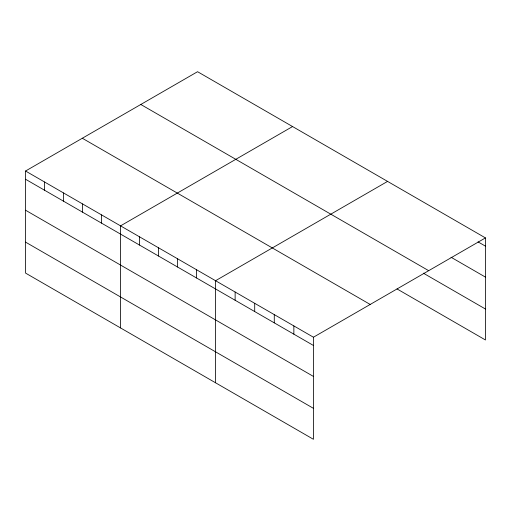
<?xml version="1.0" encoding="UTF-8"?>
<svg xmlns="http://www.w3.org/2000/svg" width="511" height="511" viewBox="0 0 511 511"><rect width="100%" height="100%" fill="white"/><g stroke="black" fill="none" stroke-linecap="round" stroke-linejoin="round"><path stroke-width="0.77" d="M313.435 376.428L313.435 337.222L25.55 171.019L25.55 273.091L313.435 439.294L313.435 376.428L25.55 210.219M397.021 288.932L485.45 339.981L485.45 237.909L197.565 71.706L25.55 171.019M292.567 126.549L120.551 225.862L120.551 327.941M387.568 181.399L215.553 280.711L215.553 382.784M313.435 337.222L485.45 237.909M478.028 241.863L485.45 246.149M451.021 257.237L485.45 277.115M140.8 104.474L428.684 270.683M423.344 273.161L485.45 309.021M82.316 138.245L370.2 304.454M25.55 179.259L313.435 345.462M25.55 242.125L313.435 408.334M293.857 325.922L293.857 334.162M274.279 314.623L274.279 322.863M254.702 303.317L254.702 311.557M235.13 292.017L235.13 300.257M196.55 269.744L196.55 277.984M177.553 258.777L177.553 267.017M158.551 247.803L158.551 256.043M139.554 236.836L139.554 245.076M101.548 214.895L101.548 223.135M82.552 203.927L82.552 212.167M63.549 192.954L63.549 201.193M44.553 181.986L44.553 190.226"/></g></svg>
